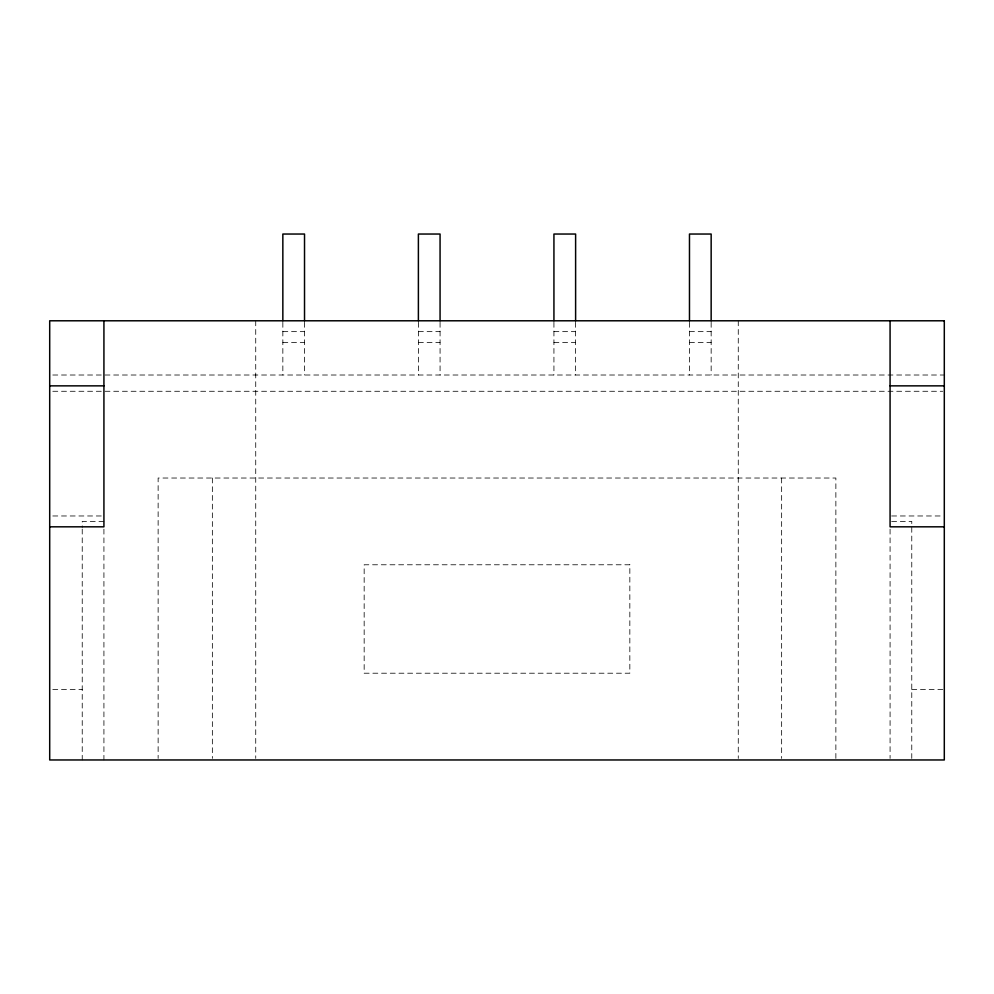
<?xml version="1.0" encoding="UTF-8"?>
<svg xmlns="http://www.w3.org/2000/svg" width="994" height="994" viewBox="0 0 994 994"><rect width="100%" height="100%" fill="white"/><g stroke="black" fill="none" stroke-linecap="round" stroke-linejoin="round"><path stroke-width="0.75" stroke-dasharray="4.97 3.73" d="M282.843 331.636L304.524 331.636M418.387 331.636L440.069 331.636M553.931 331.636L575.613 331.636M689.476 331.636L711.157 331.636M282.843 342.483L304.524 342.483M418.387 342.483L440.069 342.483M553.931 342.483L575.613 342.483M689.476 342.483L711.157 342.483M52.794 375.011L944.3 375.011M52.806 391.276L942.747 391.276M52.794 515.973L103.923 515.973M891.63 515.973L942.747 515.973M103.923 521.403L82.229 521.403L82.229 527.59M891.63 521.403L911.771 521.403L911.771 758.422M52.794 689.476L82.229 689.476M911.771 689.476L942.747 689.476M890.077 529.143L890.077 758.41M835.867 758.41L835.867 478.027L158.133 478.027L158.133 758.41M781.644 478.027L781.644 758.41M738.269 320.789L738.269 758.41M711.157 322.342L711.157 375.011M689.476 322.342L689.476 375.011M575.613 322.342L575.613 375.011M553.931 322.342L553.931 375.011M440.069 322.342L440.069 375.011M418.387 322.342L418.387 375.011M304.524 322.342L304.524 375.011M282.843 322.342L282.843 375.011M255.731 320.789L255.731 758.41M212.356 478.027L212.356 758.41M103.923 529.143L103.923 759.963M82.229 529.106L82.229 759.963M629.836 564.778L364.164 564.778L364.164 673.211L629.836 673.211L629.836 564.778"/><path stroke-width="1.49" d="M49.7 385.858L103.923 385.858M890.077 385.858L944.3 385.858M49.7 526.82L103.923 526.82L103.923 320.789M944.3 526.82L890.077 526.82L890.077 320.789M711.157 320.789L711.157 234.037L689.476 234.037L689.476 320.789M575.613 320.789L575.613 234.037L553.931 234.037L553.931 320.789M440.069 320.789L440.069 234.037L418.387 234.037L418.387 320.789M304.524 320.789L304.524 234.037L282.843 234.037L282.843 320.789M944.3 320.789L49.7 320.789L49.7 759.963L944.3 759.963L944.3 320.789"/></g></svg>
